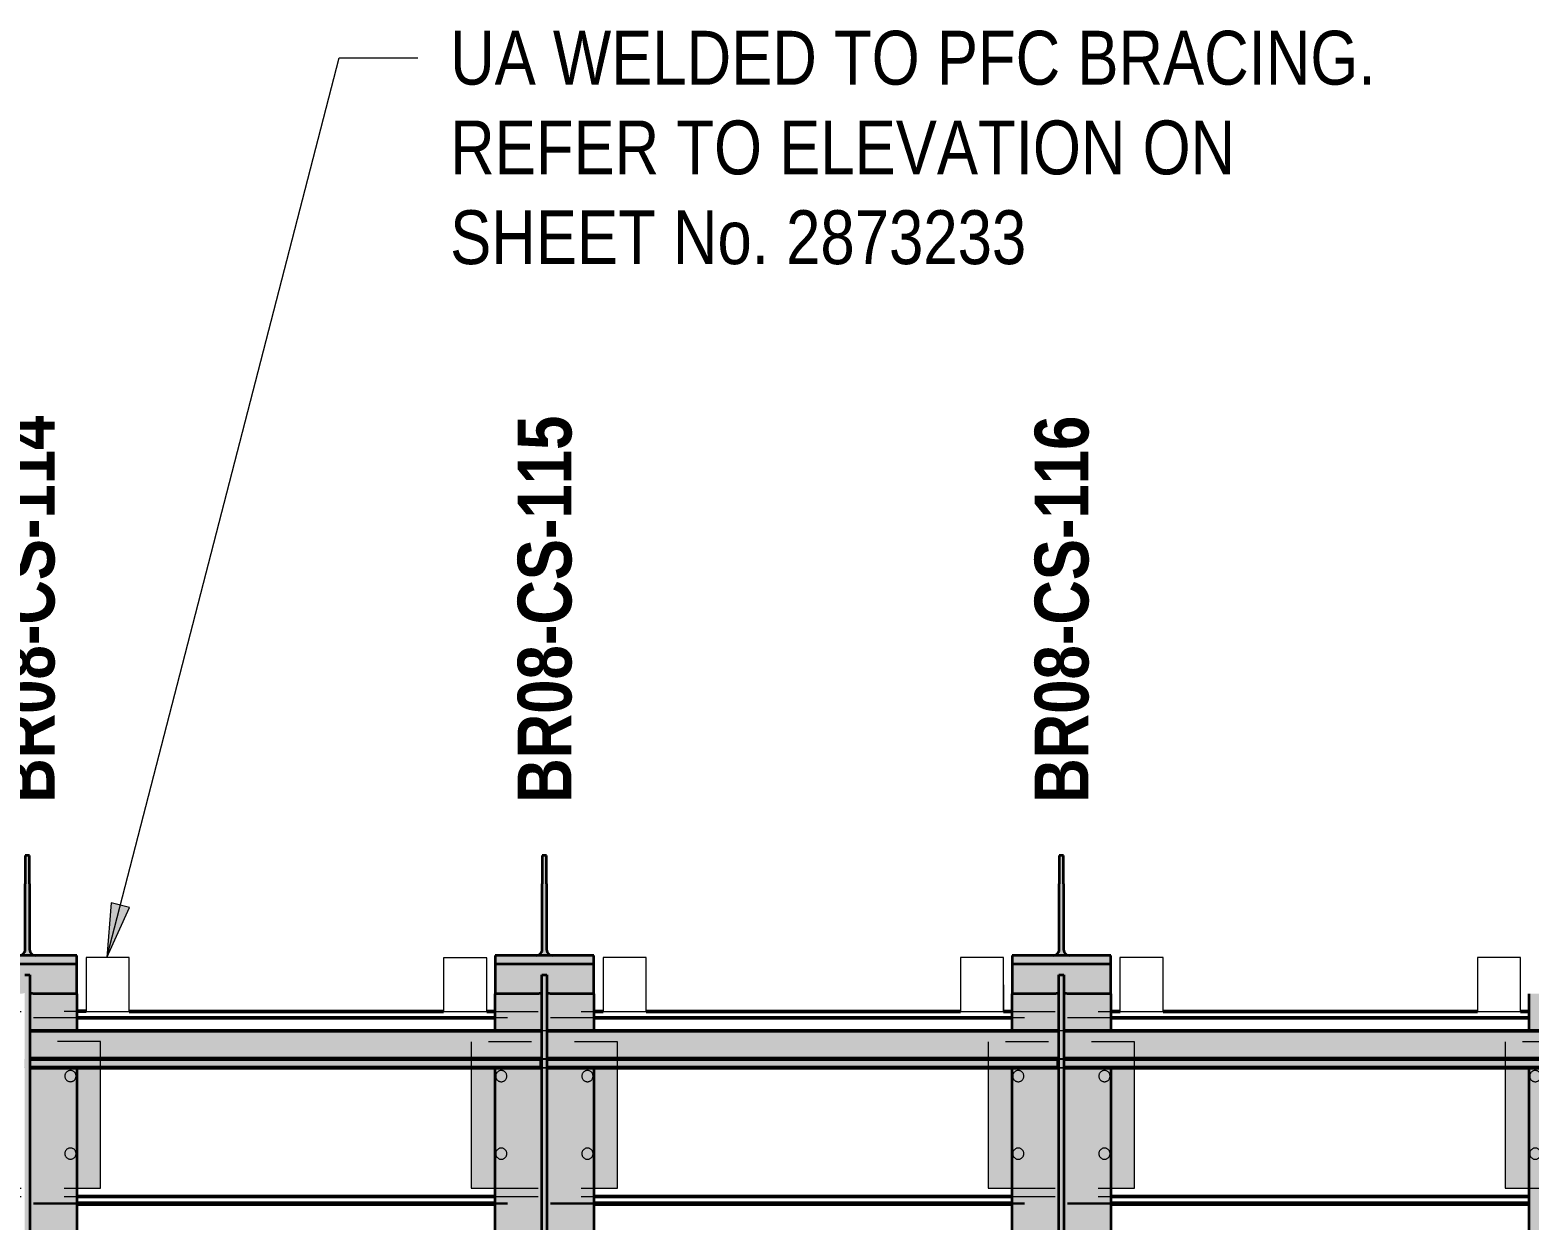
# Model space of a CAD drawing. Header units: metres. Extents: x -348 to -312, y -1188 to 3.
# Drawn here: x -340.827 to -337.347, y -1182.7 to -1179.938 of the extents above; entities that cross this region are included whole.
import ezdxf

# ---------------------------------------------------------------- set-up
doc = ezdxf.new("R2010")
doc.units = ezdxf.units.M
doc.linetypes.add('JacobsDash', pattern=[0.0045, 0.003, -0.0015])
for name, color, linetype, lineweight in [('A-DETL', 7, 'Continuous', 13), ('A-GENM', 7, 'Continuous', 35), ('A-GENM-IDEN', 7, 'Continuous', 18), ('A-WALL', 7, 'Continuous', 50), ('A-WALL-HDLN', 7, 'JacobsDash', 18), ('G-ANNO-TEXT', 7, 'Continuous', 9), ('S-BEAM', 7, 'Continuous', 50), ('S-BEAM-HDLN', 7, 'JacobsDash', 18), ('S-FSTN', 7, 'Continuous', 18)]:
    doc.layers.add(name, color=color, linetype=linetype, lineweight=lineweight)
doc.styles.add('Arial Narrow', font='ARIALN.TTF', dxfattribs={"height": 0.125})
doc.styles.add('Arial Narrow_B', font='ARIALNB.TTF', dxfattribs={"height": 0.125})

# ---------------------------------------------------------------- blocks, each defined once
blk = doc.blocks.new('BR08_GEN_POST_0 - 610UB_BASE-V4-DRG-2873232 - SOUTHERN CANOPY - PLAN')
at = {"layer": 'A-GENM', "true_color": 0xc0c0c0}
for points in [[(0.005, 0.7066), (0.005, 0.7721), (-0.005, 0.7721), (-0.005, 0.7066)], [(0.019, 0.5402), (0.0159, 0.5406), (0.0129, 0.5416), (0.0103, 0.5432), (0.0073, 0.5464), (0.0064, 0.5478), (0.0054, 0.5506), (0.005, 0.5536), (0.005, 0.7066), (-0.005, 0.7066), (-0.0054, 0.5506), (-0.0073, 0.5464), (-0.0081, 0.5453), (-0.0103, 0.5432), (-0.0129, 0.5416), (-0.0159, 0.5406), (-0.019, 0.5402)], [(0.1145, 0.5209), (0.1145, 0.5402), (-0.1145, 0.5402), (-0.1145, 0.5209), (0.0209, 0.5209)]]:
    blk.add_hatch(color=9, dxfattribs=at).paths.add_polyline_path(points)
h = blk.add_hatch(color=9, dxfattribs=at)
h.paths.add_polyline_path([(0.006, 0.5209), (-0.1145, 0.5209), (-0.1145, 0.4511), (-0.0113, 0.4516), (-0.0064, 0.453), (-0.006, 0.4535), (-0.006, 0.4953), (0.006, 0.4953)])
h.paths.add_polyline_path([(0.1145, 0.4511), (0.1145, 0.5209), (0.006, 0.5209), (0.0064, 0.453), (0.0091, 0.452), (0.0169, 0.4511), (0.0209, 0.4511)])
at = {"layer": 'A-GENM'}
for p, q in [((0.005, 0.7724), (-0.005, 0.7724)), ((-0.005, 0.7724), (-0.005, 0.7066)), ((0.005, 0.7066), (0.005, 0.7724)), ((-0.005, 0.5536), (-0.005, 0.7066)), ((0.005, 0.7066), (0.005, 0.5536)), ((-0.019, 0.5402), (-0.1145, 0.5402)), ((-0.1145, 0.5402), (-0.1145, 0.5209)), ((0.019, 0.5402), (-0.019, 0.5402)), ((0.1145, 0.5402), (0.019, 0.5402)), ((0.1145, 0.5209), (0.1145, 0.5402)), ((-0.1145, 0.5209), (0.1145, 0.5209)), ((-0.1145, 0.5209), (-0.1145, 0.4511)), ((0.1145, 0.4511), (0.1145, 0.5209))]:
    blk.add_line(p, q, dxfattribs=at)
at = {"layer": 'A-GENM', "flags": 128}
for points in [[(-0.019, 0.5402), (-0.0159, 0.5406), (-0.0129, 0.5416), (-0.0103, 0.5432), (-0.0081, 0.5453), (-0.0064, 0.5478), (-0.0054, 0.5506), (-0.005, 0.5536)], [(0.005, 0.5536), (0.0054, 0.5506), (0.0064, 0.5478), (0.0081, 0.5453), (0.0103, 0.5432), (0.0129, 0.5416), (0.0159, 0.5406), (0.019, 0.5402)]]:
    blk.add_lwpolyline(points, dxfattribs=at)
blk = doc.blocks.new('BR08_GEN_POST_0 - 610UB_BASE-V5-DRG-2873232 - SOUTHERN CANOPY - PLAN')
at = {"layer": 'A-GENM', "true_color": 0xc0c0c0}
for points in [[(0.005, 0.7066), (0.005, 0.7721), (-0.005, 0.7721), (-0.005, 0.7066)], [(0.019, 0.5402), (0.0159, 0.5406), (0.0129, 0.5416), (0.0103, 0.5432), (0.0073, 0.5464), (0.0064, 0.5478), (0.0054, 0.5506), (0.005, 0.5536), (0.005, 0.7066), (-0.005, 0.7066), (-0.0054, 0.5506), (-0.0073, 0.5464), (-0.0081, 0.5453), (-0.0103, 0.5432), (-0.0129, 0.5416), (-0.0159, 0.5406), (-0.019, 0.5402), (0.013, 0.5402)], [(0.1145, 0.5209), (0.1145, 0.5402), (-0.1145, 0.5402), (-0.1145, 0.5209), (0.013, 0.5209)]]:
    blk.add_hatch(color=9, dxfattribs=at).paths.add_polyline_path(points)
h = blk.add_hatch(color=9, dxfattribs=at)
h.paths.add_polyline_path([(0.006, 0.5209), (-0.1145, 0.5209), (-0.1145, 0.4511), (-0.0113, 0.4516), (-0.0064, 0.453), (-0.006, 0.4535), (-0.0059, 0.4953), (0.006, 0.4953)])
h.paths.add_polyline_path([(0.1145, 0.4511), (0.1145, 0.5209), (0.006, 0.5209), (0.0064, 0.453), (0.0091, 0.452), (0.0169, 0.4511), (0.02, 0.4511)])
at = {"layer": 'A-GENM'}
for p, q in [((0.005, 0.7724), (-0.005, 0.7724)), ((-0.005, 0.7724), (-0.005, 0.7066)), ((0.005, 0.7066), (0.005, 0.7724)), ((-0.005, 0.5536), (-0.005, 0.7066)), ((0.005, 0.7066), (0.005, 0.5536)), ((-0.019, 0.5402), (-0.1145, 0.5402)), ((-0.1145, 0.5402), (-0.1145, 0.5209)), ((0.019, 0.5402), (-0.019, 0.5402)), ((0.1145, 0.5402), (0.019, 0.5402)), ((0.1145, 0.5209), (0.1145, 0.5402)), ((-0.1145, 0.5209), (0.1145, 0.5209)), ((-0.1145, 0.5209), (-0.1145, 0.4511)), ((0.1145, 0.4511), (0.1145, 0.5209))]:
    blk.add_line(p, q, dxfattribs=at)
at = {"layer": 'A-GENM', "flags": 128}
for points in [[(-0.019, 0.5402), (-0.0159, 0.5406), (-0.0129, 0.5416), (-0.0103, 0.5432), (-0.0081, 0.5453), (-0.0064, 0.5478), (-0.0054, 0.5506), (-0.005, 0.5536)], [(0.005, 0.5536), (0.0054, 0.5506), (0.0064, 0.5478), (0.0081, 0.5453), (0.0103, 0.5432), (0.0129, 0.5416), (0.0159, 0.5406), (0.019, 0.5402)]]:
    blk.add_lwpolyline(points, dxfattribs=at)
blk = doc.blocks.new('BR08_GEN_POST_0 - 610UB_BASE-V6-DRG-2873232 - SOUTHERN CANOPY - PLAN')
at = {"layer": 'A-GENM', "true_color": 0xc0c0c0}
for points in [[(0.005, 0.7066), (0.005, 0.7721), (-0.005, 0.7721), (-0.005, 0.7066)], [(0.019, 0.5402), (0.0159, 0.5406), (0.0129, 0.5416), (0.0103, 0.5432), (0.0081, 0.5453), (0.0064, 0.5478), (0.0051, 0.5525), (0.005, 0.5536), (0.005, 0.7066), (-0.005, 0.7066), (-0.0054, 0.5506), (-0.0064, 0.5478), (-0.0081, 0.5453), (-0.0103, 0.5432), (-0.0129, 0.5416), (-0.0159, 0.5406), (-0.019, 0.5402), (0.0051, 0.5402)], [(0.1145, 0.5209), (0.1145, 0.5402), (-0.1145, 0.5402), (-0.1145, 0.5209), (0.0051, 0.5209)]]:
    blk.add_hatch(color=9, dxfattribs=at).paths.add_polyline_path(points)
h = blk.add_hatch(color=9, dxfattribs=at)
h.paths.add_polyline_path([(0.006, 0.5209), (-0.1145, 0.5209), (-0.1145, 0.4511), (-0.0113, 0.4516), (-0.0064, 0.453), (-0.006, 0.4535), (-0.0059, 0.4954), (0.006, 0.4954)])
h.paths.add_polyline_path([(0.1145, 0.4511), (0.1145, 0.5209), (0.006, 0.5209), (0.0064, 0.453), (0.0091, 0.452), (0.0169, 0.4512), (0.02, 0.4511)])
at = {"layer": 'A-GENM'}
for p, q in [((0.005, 0.7724), (-0.005, 0.7724)), ((-0.005, 0.7724), (-0.005, 0.7066)), ((0.005, 0.7066), (0.005, 0.7724)), ((-0.005, 0.5536), (-0.005, 0.7066)), ((0.005, 0.7066), (0.005, 0.5536)), ((-0.019, 0.5402), (-0.1145, 0.5402)), ((-0.1145, 0.5402), (-0.1145, 0.5209)), ((0.019, 0.5402), (-0.019, 0.5402)), ((0.1145, 0.5402), (0.019, 0.5402)), ((0.1145, 0.5209), (0.1145, 0.5402)), ((-0.1145, 0.5209), (0.1145, 0.5209)), ((-0.1145, 0.5209), (-0.1145, 0.4511)), ((0.1145, 0.4511), (0.1145, 0.5209))]:
    blk.add_line(p, q, dxfattribs=at)
at = {"layer": 'A-GENM', "flags": 128}
for points in [[(-0.019, 0.5402), (-0.0159, 0.5406), (-0.0129, 0.5416), (-0.0103, 0.5432), (-0.0081, 0.5453), (-0.0064, 0.5478), (-0.0054, 0.5506), (-0.005, 0.5536)], [(0.005, 0.5536), (0.0054, 0.5506), (0.0064, 0.5478), (0.0081, 0.5453), (0.0103, 0.5432), (0.0129, 0.5416), (0.0159, 0.5406), (0.019, 0.5402)]]:
    blk.add_lwpolyline(points, dxfattribs=at)
blk = doc.blocks.new('BR08_CANOPY_BEAM - TYPE 3-8745658-DRG-2873232 - SOUTHERN CANOPY - PLAN')
at = {"layer": 'A-GENM', "true_color": 0xc0c0c0}
h = blk.add_hatch(color=9, dxfattribs=at)
h.paths.add_polyline_path([(-337.2529, -1186.0741), (-337.2529, -1183.8613), (-337.3474, -1183.8613), (-337.3474, -1186.0633), (-337.3439, -1186.0637)])
h.paths.add_polyline_path([(-337.2529, -1183.7919), (-337.2529, -1182.3473), (-337.3473, -1182.3473), (-337.3474, -1183.7919), (-337.2529, -1183.7919)])
h.paths.add_polyline_path([(-337.2528, -1182.2615), (-337.2529, -1182.1752), (-337.3473, -1182.1752), (-337.3473, -1182.2615), (-337.2529, -1182.2615)])
at = {"layer": 'A-GENM'}
for p, q in [((-337.3473, -1182.2615), (-337.3473, -1182.1752)), ((-337.3474, -1183.7919), (-337.3473, -1182.3473))]:
    blk.add_line(p, q, dxfattribs=at)
blk = doc.blocks.new('BR08_CANOPY_BEAM - TYPE 3-8745659-DRG-2873232 - SOUTHERN CANOPY - PLAN')
at = {"layer": 'A-GENM', "true_color": 0xc0c0c0}
blk.add_hatch(color=9, dxfattribs=at).paths.add_polyline_path([(-338.4267, -1184.8773), (-338.4267, -1182.1309), (-338.4387, -1182.1309), (-338.4387, -1184.8773), (-338.4276, -1184.8773)])
h = blk.add_hatch(color=9, dxfattribs=at)
h.paths.add_polyline_path([(-338.4528, -1185.8781), (-338.4528, -1184.3609), (-338.5472, -1184.3609), (-338.5473, -1185.8583)])
h.paths.add_polyline_path([(-338.4527, -1184.2915), (-338.4528, -1182.3473), (-338.5472, -1182.3473), (-338.5472, -1184.2915), (-338.4528, -1184.2915)])
h.paths.add_polyline_path([(-338.4527, -1182.2615), (-338.4528, -1182.1752), (-338.5472, -1182.1752), (-338.5472, -1182.2615), (-338.4528, -1182.2615)])
h = blk.add_hatch(color=9, dxfattribs=at)
h.paths.add_polyline_path([(-338.4391, -1185.8806), (-338.4388, -1185.8806), (-338.4391, -1184.3568), (-338.4402, -1184.3568), (-338.4403, -1184.3609), (-338.4527, -1184.3609), (-338.4527, -1185.8781), (-338.4394, -1185.8806)])
h.paths.add_polyline_path([(-338.4387, -1184.2915), (-338.4391, -1182.3473), (-338.4527, -1182.3473), (-338.4527, -1184.2915), (-338.4387, -1184.2915)])
h.paths.add_polyline_path([(-338.4387, -1182.2615), (-338.4391, -1182.1733), (-338.4418, -1182.1743), (-338.4496, -1182.1751), (-338.4527, -1182.1753), (-338.4527, -1182.2615), (-338.4387, -1182.2615)])
h = blk.add_hatch(color=9, dxfattribs=at)
h.paths.add_polyline_path([(-338.4128, -1185.8823), (-338.4128, -1183.8612), (-338.4267, -1183.8613), (-338.4267, -1185.8819), (-338.4152, -1185.8823)])
h.paths.add_polyline_path([(-338.4128, -1183.7919), (-338.4127, -1183.7919), (-338.4128, -1182.3473), (-338.4267, -1182.3473), (-338.4263, -1183.7919), (-338.4138, -1183.7919)])
h.paths.add_polyline_path([(-338.4128, -1182.2615), (-338.4127, -1182.2615), (-338.4127, -1182.1752), (-338.4227, -1182.1744), (-338.4264, -1182.1733), (-338.4267, -1182.1727), (-338.4263, -1182.2615), (-338.4128, -1182.2615)])
h = blk.add_hatch(color=9, dxfattribs=at)
h.paths.add_polyline_path([(-338.3183, -1185.9064), (-338.3182, -1183.8612), (-338.4127, -1183.8613), (-338.4127, -1185.8865), (-338.3192, -1185.9062)])
h.paths.add_polyline_path([(-338.3192, -1183.7919), (-338.3182, -1183.7919), (-338.3182, -1182.3473), (-338.4127, -1182.3473), (-338.4127, -1183.7919), (-338.3594, -1183.7919)])
h.paths.add_polyline_path([(-338.3182, -1182.2615), (-338.3182, -1182.1752), (-338.4127, -1182.1752), (-338.4127, -1182.2615), (-338.3204, -1182.2615)])
at = {"layer": 'A-GENM'}
for p, q in [((-338.4387, -1182.1309), (-338.4267, -1182.1309)), ((-338.4387, -1184.8773), (-338.4387, -1182.1309)), ((-338.4267, -1182.1309), (-338.4267, -1184.8773)), ((-338.4527, -1182.1752), (-338.5472, -1182.1752)), ((-338.5472, -1182.2615), (-338.5472, -1182.1752)), ((-338.3182, -1182.1752), (-338.4127, -1182.1752)), ((-338.3182, -1182.1752), (-338.3182, -1182.2615)), ((-338.5472, -1184.2915), (-338.5472, -1182.3473)), ((-338.3182, -1182.3473), (-338.3182, -1183.7919))]:
    blk.add_line(p, q, dxfattribs=at)
at = {"layer": 'A-GENM', "flags": 128}
for points in [[(-338.4387, -1182.1728), (-338.4391, -1182.1733), (-338.4401, -1182.1738), (-338.4418, -1182.1743), (-338.444, -1182.1747), (-338.4466, -1182.1749), (-338.4496, -1182.1751), (-338.4527, -1182.1752)], [(-338.4127, -1182.1752), (-338.4158, -1182.1751), (-338.4188, -1182.1749), (-338.4215, -1182.1747), (-338.4237, -1182.1743), (-338.4253, -1182.1738), (-338.4264, -1182.1733), (-338.4267, -1182.1728)]]:
    blk.add_lwpolyline(points, dxfattribs=at)
blk = doc.blocks.new('BR08_CANOPY_BEAM - TYPE 3-8745660-DRG-2873232 - SOUTHERN CANOPY - PLAN')
at = {"layer": 'A-GENM', "true_color": 0xc0c0c0}
blk.add_hatch(color=9, dxfattribs=at).paths.add_polyline_path([(-339.6266, -1184.5658), (-339.6266, -1182.1309), (-339.6386, -1182.1309), (-339.6386, -1184.5658)])
h = blk.add_hatch(color=9, dxfattribs=at)
h.paths.add_polyline_path([(-339.6526, -1185.5647), (-339.6526, -1183.8612), (-339.7471, -1183.8612), (-339.7471, -1185.5352), (-339.6738, -1185.5581)])
h.paths.add_polyline_path([(-339.6526, -1183.7919), (-339.6526, -1182.3473), (-339.7471, -1182.3473), (-339.7471, -1183.7919), (-339.6526, -1183.7919)])
h.paths.add_polyline_path([(-339.6526, -1182.2615), (-339.6526, -1182.1752), (-339.7471, -1182.1752), (-339.7471, -1182.2615), (-339.6526, -1182.2615)])
h = blk.add_hatch(color=9, dxfattribs=at)
h.paths.add_polyline_path([(-339.6386, -1185.5686), (-339.639, -1183.8571), (-339.6403, -1183.8571), (-339.6408, -1183.8612), (-339.6526, -1183.8612), (-339.6526, -1185.5647), (-339.6386, -1185.5686)])
h.paths.add_polyline_path([(-339.6386, -1183.8568), (-339.639, -1182.3473), (-339.6526, -1182.3473), (-339.6526, -1183.7919), (-339.6386, -1183.7919), (-339.6386, -1183.8455)])
h.paths.add_polyline_path([(-339.6386, -1182.2615), (-339.6386, -1182.2611), (-339.639, -1182.1733), (-339.6417, -1182.1743), (-339.6495, -1182.1751), (-339.6526, -1182.1753), (-339.6526, -1182.2615), (-339.6387, -1182.2615)])
h = blk.add_hatch(color=9, dxfattribs=at)
h.paths.add_polyline_path([(-339.6126, -1185.571), (-339.6126, -1184.3609), (-339.6266, -1184.3609), (-339.6266, -1185.5705), (-339.6151, -1185.5709)])
h.paths.add_polyline_path([(-339.6266, -1184.2921), (-339.6258, -1184.2915), (-339.6126, -1184.2915), (-339.6127, -1182.3473), (-339.6266, -1182.3473), (-339.6266, -1184.2915)])
h.paths.add_polyline_path([(-339.6126, -1182.2615), (-339.6126, -1182.2615), (-339.6126, -1182.1752), (-339.6225, -1182.1744), (-339.6262, -1182.1733), (-339.6266, -1182.1727), (-339.6262, -1182.2615), (-339.6127, -1182.2615)])
h = blk.add_hatch(color=9, dxfattribs=at)
h.paths.add_polyline_path([(-339.5181, -1185.6068), (-339.5181, -1184.3609), (-339.6126, -1184.3609), (-339.6126, -1185.5772)])
h.paths.add_polyline_path([(-339.577, -1184.2915), (-339.5181, -1184.2915), (-339.5181, -1182.3473), (-339.6126, -1182.3473), (-339.6126, -1184.2915)])
h.paths.add_polyline_path([(-339.5205, -1182.2615), (-339.5181, -1182.2615), (-339.5181, -1182.1752), (-339.6126, -1182.1752), (-339.6126, -1182.2615)])
at = {"layer": 'A-GENM'}
for p, q in [((-339.6386, -1182.1309), (-339.6266, -1182.1309)), ((-339.6386, -1184.5658), (-339.6386, -1182.1309)), ((-339.6266, -1182.1309), (-339.6266, -1184.5658)), ((-339.6526, -1182.1752), (-339.7471, -1182.1752)), ((-339.7471, -1182.2615), (-339.7471, -1182.1752)), ((-339.5181, -1182.1752), (-339.6126, -1182.1752)), ((-339.5181, -1182.1752), (-339.5181, -1182.2615)), ((-339.7471, -1183.7919), (-339.7471, -1182.3473)), ((-339.5181, -1182.3473), (-339.5181, -1184.2915))]:
    blk.add_line(p, q, dxfattribs=at)
at = {"layer": 'A-GENM', "flags": 128}
for points in [[(-339.6386, -1182.1728), (-339.639, -1182.1733), (-339.64, -1182.1738), (-339.6417, -1182.1743), (-339.6439, -1182.1746), (-339.6465, -1182.1749), (-339.6495, -1182.1751), (-339.6526, -1182.1752)], [(-339.6126, -1182.1752), (-339.6157, -1182.1751), (-339.6187, -1182.1749), (-339.6213, -1182.1746), (-339.6235, -1182.1743), (-339.6252, -1182.1738), (-339.6262, -1182.1733), (-339.6266, -1182.1728)]]:
    blk.add_lwpolyline(points, dxfattribs=at)
blk = doc.blocks.new('BR08_CANOPY_BEAM - TYPE 3-8745661-DRG-2873232 - SOUTHERN CANOPY - PLAN')
at = {"layer": 'A-GENM', "true_color": 0xc0c0c0}
blk.add_hatch(color=9, dxfattribs=at).paths.add_polyline_path([(-340.8265, -1184.1245), (-340.8265, -1182.1309), (-340.8385, -1182.1309), (-340.8385, -1184.1245)])
h = blk.add_hatch(color=9, dxfattribs=at)
h.paths.add_polyline_path([(-340.8125, -1185.1298), (-340.8125, -1183.8612), (-340.8265, -1183.8612), (-340.8265, -1185.1294), (-340.815, -1185.1298)])
h.paths.add_polyline_path([(-340.8125, -1183.7918), (-340.8125, -1183.7918), (-340.8126, -1182.3473), (-340.8265, -1182.3473), (-340.8259, -1183.7918), (-340.8138, -1183.7918)])
h.paths.add_polyline_path([(-340.8125, -1182.2615), (-340.8125, -1182.2615), (-340.8125, -1182.1752), (-340.8224, -1182.1744), (-340.8261, -1182.1733), (-340.8265, -1182.1738), (-340.8261, -1182.2615), (-340.8125, -1182.2615)])
h = blk.add_hatch(color=9, dxfattribs=at)
h.paths.add_polyline_path([(-340.718, -1185.1785), (-340.718, -1183.8612), (-340.8125, -1183.8612), (-340.8125, -1185.1383), (-340.8116, -1185.1387)])
h.paths.add_polyline_path([(-340.8116, -1183.7918), (-340.718, -1183.7918), (-340.718, -1182.3473), (-340.8125, -1182.3473), (-340.8125, -1183.7918)])
h.paths.add_polyline_path([(-340.8116, -1182.2615), (-340.718, -1182.2615), (-340.718, -1182.1752), (-340.8125, -1182.1752), (-340.8125, -1182.2615)])
at = {"layer": 'A-GENM'}
for p, q in [((-340.8385, -1182.1309), (-340.8265, -1182.1309)), ((-340.8265, -1182.1309), (-340.8265, -1184.1245)), ((-340.718, -1182.1752), (-340.8125, -1182.1752)), ((-340.718, -1182.1752), (-340.718, -1182.2615)), ((-340.718, -1182.3473), (-340.718, -1183.7918))]:
    blk.add_line(p, q, dxfattribs=at)
at = {"layer": 'A-GENM', "flags": 128}
blk.add_lwpolyline([(-340.8125, -1182.1752), (-340.8156, -1182.1751), (-340.8186, -1182.1749), (-340.8212, -1182.1746), (-340.8234, -1182.1742), (-340.8251, -1182.1738), (-340.8261, -1182.1733), (-340.8265, -1182.1728)], dxfattribs=at)
blk = doc.blocks.new('Walls 2 - Walls 2-6845191-DRG-2873232 - SOUTHERN CANOPY - PLAN')
at = {"layer": 'A-WALL'}
for p, q in [((235.3783, 1207.7743), (236.3455, 1207.8589)), ((235.3786, 1207.7714), (236.3458, 1207.856)), ((236.3471, 1207.8411), (235.3799, 1207.7565)), ((234.183, 1207.6698), (235.1502, 1207.7544)), ((234.1833, 1207.6669), (235.1504, 1207.7515)), ((235.1518, 1207.7365), (234.1846, 1207.6519)), ((232.9877, 1207.5652), (233.9549, 1207.6498)), ((232.9879, 1207.5623), (233.9551, 1207.6469)), ((233.9564, 1207.6319), (232.9893, 1207.5473)), ((235.416, 1207.3431), (236.3832, 1207.4277)), ((236.3845, 1207.4127), (236.3628, 1207.4108)), ((236.2632, 1207.4021), (235.5362, 1207.3385)), ((234.2207, 1207.2385), (235.1879, 1207.3231)), ((235.1892, 1207.3082), (235.1676, 1207.3063)), ((235.4366, 1207.3298), (235.4174, 1207.3281)), ((235.068, 1207.2976), (234.341, 1207.234)), ((233.0254, 1207.1339), (233.9926, 1207.2185)), ((233.9939, 1207.2036), (233.9724, 1207.2017)), ((234.2414, 1207.2253), (234.222, 1207.2236)), ((233.8728, 1207.193), (233.1459, 1207.1294)), ((233.0462, 1207.1207), (233.0267, 1207.119))]:
    blk.add_line(p, q, dxfattribs=at)
at = {"layer": 'A-WALL-HDLN'}
for p, q in [((236.3456, 1207.859), (236.5736, 1207.8789)), ((236.3458, 1207.8561), (236.5738, 1207.876)), ((236.5751, 1207.861), (236.3471, 1207.8411)), ((235.1502, 1207.7544), (235.3783, 1207.7743)), ((235.1505, 1207.7515), (235.3785, 1207.7714)), ((235.3798, 1207.7565), (235.1518, 1207.7365)), ((233.9549, 1207.6498), (234.183, 1207.6697)), ((233.9552, 1207.6469), (234.1832, 1207.6669)), ((234.1845, 1207.6519), (233.9565, 1207.632)), ((236.3833, 1207.4277), (236.6113, 1207.4476)), ((236.6126, 1207.4327), (236.3846, 1207.4127)), ((235.188, 1207.3231), (235.416, 1207.343)), ((235.4173, 1207.3281), (235.1893, 1207.3082)), ((233.9927, 1207.2185), (234.2207, 1207.2385)), ((234.222, 1207.2236), (233.994, 1207.2036))]:
    blk.add_line(p, q, dxfattribs=at)
blk = doc.blocks.new('Canopy Post Column Base Plate-4 Hole - 25mm-V29-DRG-2873232 - SOUTHERN CANOPY - PLAN')
at = {"layer": 'S-FSTN', "linetype": 'JacobsDash', "lineweight": 9, "true_color": 0xc0c0c0}
h = blk.add_hatch(color=9, dxfattribs=at)
h.paths.add_polyline_path([(-0.17, -0.17), (0.109, -0.17), (0.109, -0.1145), (-0.17, -0.1145)])
h.paths.add_polyline_path([(-0.17, 0.1145), (0.109, 0.1145), (0.109, 0.17), (-0.17, 0.17), (-0.17, 0.1145)])
at = {"layer": 'S-FSTN'}
for p, q in [((0.109, 0.17), (-0.17, 0.17)), ((-0.17, 0.17), (-0.17, 0.1145)), ((-0.17, -0.1145), (-0.17, -0.17)), ((-0.17, -0.17), (0.109, -0.17))]:
    blk.add_line(p, q, dxfattribs=at)
at = {"layer": 'S-FSTN', "linetype": 'JacobsDash', "lineweight": 9}
for p, q in [((0.17, 0.17), (0.109, 0.17)), ((0.17, -0.17), (0.17, 0.17)), ((-0.17, 0.1145), (-0.17, -0.1145)), ((0.109, -0.17), (0.17, -0.17))]:
    blk.add_line(p, q, dxfattribs=at)
for centre, start, end in [((-0.09, 0.1), 0, 180), ((0.09, 0.1), 0, 180), ((-0.09, 0.1), 180, 360), ((0.09, 0.1), 180, 360), ((-0.09, -0.1), 0, 180), ((-0.09, -0.1), 180, 360), ((0.09, -0.1), 0, 180), ((0.09, -0.1), 180, 360)]:
    blk.add_arc(centre, 0.013, start, end, dxfattribs=at)
blk = doc.blocks.new('Canopy Post Column Base Plate-4 Hole - 25mm-V31-DRG-2873232 - SOUTHERN CANOPY - PLAN')
at = {"layer": 'S-FSTN', "linetype": 'JacobsDash', "lineweight": 9, "true_color": 0xc0c0c0}
h = blk.add_hatch(color=9, dxfattribs=at)
h.paths.add_polyline_path([(-0.17, -0.17), (0.109, -0.17), (0.109, -0.1145), (-0.17, -0.1145)])
h.paths.add_polyline_path([(-0.17, 0.1145), (0.109, 0.1145), (0.109, 0.17), (-0.17, 0.17), (-0.17, 0.1145)])
at = {"layer": 'S-FSTN'}
for p, q in [((0.109, 0.17), (-0.17, 0.17)), ((-0.17, 0.17), (-0.17, 0.1145)), ((-0.17, -0.1145), (-0.17, -0.17)), ((-0.17, -0.17), (0.109, -0.17))]:
    blk.add_line(p, q, dxfattribs=at)
at = {"layer": 'S-FSTN', "linetype": 'JacobsDash', "lineweight": 9}
for p, q in [((0.17, 0.17), (0.109, 0.17)), ((0.17, -0.17), (0.17, 0.17)), ((-0.17, 0.1145), (-0.17, -0.1145)), ((0.109, -0.17), (0.17, -0.17))]:
    blk.add_line(p, q, dxfattribs=at)
for centre, start, end in [((-0.09, 0.1), 0, 180), ((0.09, 0.1), 0, 180), ((-0.09, 0.1), 180, 360), ((0.09, 0.1), 180, 360), ((-0.09, -0.1), 0, 180), ((-0.09, -0.1), 180, 360), ((0.09, -0.1), 0, 180), ((0.09, -0.1), 180, 360)]:
    blk.add_arc(centre, 0.013, start, end, dxfattribs=at)
blk = doc.blocks.new('Canopy Post Column Base Plate-4 Hole - 25mm-V32-DRG-2873232 - SOUTHERN CANOPY - PLAN')
at = {"layer": 'S-FSTN', "linetype": 'JacobsDash', "lineweight": 9, "true_color": 0xc0c0c0}
h = blk.add_hatch(color=9, dxfattribs=at)
h.paths.add_polyline_path([(-0.17, -0.17), (0.109, -0.17), (0.109, -0.1145), (-0.17, -0.1145), (-0.17, -0.1292)])
h.paths.add_polyline_path([(-0.17, 0.1145), (0.109, 0.1145), (0.109, 0.17), (-0.17, 0.17), (-0.17, 0.1145)])
at = {"layer": 'S-FSTN'}
for p, q in [((0.109, 0.17), (-0.17, 0.17)), ((-0.17, 0.17), (-0.17, 0.1145)), ((-0.17, -0.1145), (-0.17, -0.17)), ((-0.17, -0.17), (0.109, -0.17))]:
    blk.add_line(p, q, dxfattribs=at)
at = {"layer": 'S-FSTN', "linetype": 'JacobsDash', "lineweight": 9}
for p, q in [((0.17, 0.17), (0.109, 0.17)), ((0.17, -0.17), (0.17, 0.17)), ((-0.17, 0.1145), (-0.17, -0.1145)), ((0.109, -0.17), (0.17, -0.17))]:
    blk.add_line(p, q, dxfattribs=at)
for centre, start, end in [((-0.09, 0.1), 0, 180), ((0.09, 0.1), 0, 180), ((-0.09, 0.1), 180, 360), ((0.09, 0.1), 180, 360), ((-0.09, -0.1), 0, 180), ((-0.09, -0.1), 180, 360), ((0.09, -0.1), 0, 180), ((0.09, -0.1), 180, 360)]:
    blk.add_arc(centre, 0.013, start, end, dxfattribs=at)
blk = doc.blocks.new('Canopy Post Column Base Plate-4 Hole - 25mm-V33-DRG-2873232 - SOUTHERN CANOPY - PLAN')
at = {"layer": 'S-FSTN', "linetype": 'JacobsDash', "lineweight": 9, "true_color": 0xc0c0c0}
h = blk.add_hatch(color=9, dxfattribs=at)
h.paths.add_polyline_path([(-0.17, -0.17), (0.109, -0.17), (0.109, -0.1145), (-0.17, -0.1145), (-0.17, -0.1214)])
h.paths.add_polyline_path([(-0.17, 0.1145), (0.109, 0.1145), (0.109, 0.17), (-0.17, 0.17), (-0.17, 0.1145)])
at = {"layer": 'S-FSTN'}
for p, q in [((0.109, 0.17), (-0.17, 0.17)), ((-0.17, 0.17), (-0.17, 0.1145)), ((-0.17, -0.1145), (-0.17, -0.17)), ((-0.17, -0.17), (0.109, -0.17))]:
    blk.add_line(p, q, dxfattribs=at)
at = {"layer": 'S-FSTN', "linetype": 'JacobsDash', "lineweight": 9}
for p, q in [((0.17, 0.17), (0.109, 0.17)), ((0.17, -0.17), (0.17, 0.17)), ((-0.17, 0.1145), (-0.17, -0.1145)), ((0.109, -0.17), (0.17, -0.17))]:
    blk.add_line(p, q, dxfattribs=at)
for centre, start, end in [((-0.09, 0.1), 0, 180), ((0.09, 0.1), 0, 180), ((-0.09, 0.1), 180, 360), ((0.09, 0.1), 180, 360), ((-0.09, -0.1), 0, 180), ((-0.09, -0.1), 180, 360), ((0.09, -0.1), 0, 180), ((0.09, -0.1), 180, 360)]:
    blk.add_arc(centre, 0.013, start, end, dxfattribs=at)

msp = doc.modelspace()

# ---------------------------------------------------------------- hatches: boundary and pattern name
at = {"layer": 'G-ANNO-TEXT'}
msp.add_hatch(color=256, dxfattribs=at).paths.add_polyline_path([(-340.6478, -1182.0907), (-340.5952, -1181.9752), (-340.6379, -1181.9642)])
at = {"layer": 'S-BEAM', "true_color": 0xc0c0c0}
for points in [[(-339.6386, -1182.3255), (-339.6386, -1182.2615), (-340.8265, -1182.2615), (-340.8265, -1182.3255), (-339.6386, -1182.3255)], [(-338.4387, -1182.3255), (-338.4387, -1182.2615), (-339.6266, -1182.2615), (-339.6266, -1182.3255), (-338.4387, -1182.3255)]]:
    msp.add_hatch(color=9, dxfattribs=at).paths.add_polyline_path(points)
h = msp.add_hatch(color=9, dxfattribs=at)
h.paths.add_polyline_path([(-337.2235, -1182.3255), (-337.2237, -1182.2615), (-337.2268, -1182.2615), (-337.2268, -1182.3255)])
h.paths.add_polyline_path([(-337.2388, -1182.3255), (-337.2389, -1182.2615), (-338.4267, -1182.2615), (-338.4267, -1182.3255), (-337.2389, -1182.3255)])
at = {"layer": 'S-BEAM', "lineweight": 5, "true_color": 0xc0c0c0}
h = msp.add_hatch(color=9, dxfattribs=at)
h.paths.add_polyline_path([(-339.6402, -1182.3473), (-339.6401, -1182.3459), (-340.8265, -1182.3459), (-340.8265, -1182.3473), (-339.6738, -1182.3473)])
h.paths.add_polyline_path([(-340.8385, -1182.3473), (-340.8385, -1182.3459), (-340.84, -1182.3459), (-340.8401, -1182.3473), (-340.8385, -1182.3473)])
h = msp.add_hatch(color=9, dxfattribs=at)
h.paths.add_polyline_path([(-339.6401, -1182.3459), (-339.6402, -1182.3269), (-340.8265, -1182.3269), (-340.8265, -1182.3459), (-339.6738, -1182.3459)])
h.paths.add_polyline_path([(-340.8385, -1182.3459), (-340.8386, -1182.3269), (-340.84, -1182.3269), (-340.84, -1182.3459), (-340.8385, -1182.3459)])
for points in [[(-339.6386, -1182.3269), (-339.6386, -1182.3255), (-340.8265, -1182.3255), (-340.8265, -1182.3269), (-339.6386, -1182.3269)], [(-338.4387, -1182.3269), (-338.4387, -1182.3255), (-339.6266, -1182.3255), (-339.6266, -1182.3269), (-338.4387, -1182.3269)]]:
    msp.add_hatch(color=9, dxfattribs=at).paths.add_polyline_path(points)
h = msp.add_hatch(color=9, dxfattribs=at)
h.paths.add_polyline_path([(-338.4402, -1182.3459), (-338.4403, -1182.3269), (-339.6266, -1182.3269), (-339.6266, -1182.3459), (-338.536, -1182.3459)])
h.paths.add_polyline_path([(-339.6386, -1182.3459), (-339.6387, -1182.3269), (-339.6402, -1182.3269), (-339.6401, -1182.3459), (-339.6386, -1182.3459)])
h = msp.add_hatch(color=9, dxfattribs=at)
h.paths.add_polyline_path([(-338.4404, -1182.3473), (-338.4402, -1182.3459), (-339.6266, -1182.3459), (-339.6266, -1182.3473), (-338.536, -1182.3473)])
h.paths.add_polyline_path([(-339.6386, -1182.3473), (-339.6386, -1182.3459), (-339.6401, -1182.3459), (-339.6402, -1182.3473), (-339.6386, -1182.3473)])
h = msp.add_hatch(color=9, dxfattribs=at)
h.paths.add_polyline_path([(-337.2253, -1182.3473), (-337.2252, -1182.3459), (-337.2268, -1182.3459), (-337.2268, -1182.3473)])
h.paths.add_polyline_path([(-337.2388, -1182.3473), (-337.2389, -1182.3459), (-338.4267, -1182.3459), (-338.4267, -1182.3473), (-337.2389, -1182.3473)])
h.paths.add_polyline_path([(-338.4387, -1182.3473), (-338.4387, -1182.3459), (-338.4402, -1182.3459), (-338.4404, -1182.3473), (-338.4387, -1182.3473)])
h = msp.add_hatch(color=9, dxfattribs=at)
h.paths.add_polyline_path([(-337.2252, -1182.3459), (-337.2252, -1182.3269), (-337.2268, -1182.3269), (-337.2268, -1182.3459)])
h.paths.add_polyline_path([(-337.2388, -1182.3459), (-337.2389, -1182.3269), (-338.4267, -1182.3269), (-338.4267, -1182.3459), (-337.2389, -1182.3459)])
h.paths.add_polyline_path([(-338.4387, -1182.3459), (-338.4388, -1182.3269), (-338.4403, -1182.3269), (-338.4402, -1182.3459), (-338.4387, -1182.3459)])
h = msp.add_hatch(color=9, dxfattribs=at)
h.paths.add_polyline_path([(-337.2236, -1182.3269), (-337.2235, -1182.3255), (-337.2268, -1182.3255), (-337.2268, -1182.3269)])
h.paths.add_polyline_path([(-337.2388, -1182.3269), (-337.2389, -1182.3255), (-338.4267, -1182.3255), (-338.4267, -1182.3269), (-337.2389, -1182.3269)])

# ---------------------------------------------------------------- linework, layer by layer
at = {"layer": 'A-DETL', "lineweight": 9}
for p, q in [((-340.5962, -1182.0909), (-340.6962, -1182.091)), ((-340.6962, -1182.091), (-340.6961, -1182.216)), ((-340.5961, -1182.2159), (-340.5962, -1182.0909)), ((-340.5961, -1182.2159), (-340.5962, -1182.0909)), ((-339.7664, -1182.0913), (-339.8664, -1182.0913)), ((-339.8664, -1182.0913), (-339.8664, -1182.2163)), ((-339.7663, -1182.2163), (-339.7664, -1182.0913)), ((-339.7664, -1182.2163), (-339.7664, -1182.0913)), ((-339.3964, -1182.0912), (-339.4964, -1182.0912)), ((-339.4964, -1182.0912), (-339.4964, -1182.2162)), ((-339.3963, -1182.2162), (-339.3964, -1182.0912)), ((-339.3964, -1182.2162), (-339.3964, -1182.0912)), ((-338.5667, -1182.0911), (-338.6667, -1182.0911)), ((-338.6667, -1182.0911), (-338.6667, -1182.2161)), ((-338.5666, -1182.2161), (-338.5667, -1182.0911)), ((-338.5667, -1182.2161), (-338.5667, -1182.0911)), ((-338.1967, -1182.091), (-338.2967, -1182.091)), ((-338.2967, -1182.091), (-338.2967, -1182.216)), ((-338.1966, -1182.216), (-338.1967, -1182.091)), ((-338.1967, -1182.216), (-338.1967, -1182.091)), ((-337.367, -1182.0911), (-337.467, -1182.0911)), ((-337.467, -1182.0911), (-337.4669, -1182.2161)), ((-337.3668, -1182.2161), (-337.367, -1182.0911)), ((-337.3669, -1182.2161), (-337.367, -1182.0911)), ((-340.6961, -1182.216), (-340.5961, -1182.2159)), ((-339.8664, -1182.2163), (-339.7664, -1182.2163)), ((-339.4964, -1182.2162), (-339.3964, -1182.2162)), ((-338.6667, -1182.2161), (-338.5667, -1182.2161)), ((-338.2967, -1182.216), (-338.1967, -1182.216)), ((-337.4669, -1182.2161), (-337.3669, -1182.2161))]:
    msp.add_line(p, q, dxfattribs=at)
at = {"layer": 'G-ANNO-TEXT'}
for p, q in [((-340.6478, -1182.0907), (-340.1089, -1180.002)), ((-340.1089, -1180.002), (-339.9263, -1180.002)), ((-340.6379, -1181.9642), (-340.6478, -1182.0907)), ((-340.6478, -1182.0907), (-340.5952, -1181.9752)), ((-340.5952, -1181.9752), (-340.6379, -1181.9642))]:
    msp.add_line(p, q, dxfattribs=at)
at = {"layer": 'S-BEAM'}
for p, q in [((-339.6386, -1182.2615), (-340.8265, -1182.2615)), ((-338.4387, -1182.2615), (-339.6266, -1182.2615)), ((-337.2388, -1182.2615), (-338.4267, -1182.2615)), ((-340.8265, -1182.3255), (-339.6386, -1182.3255)), ((-340.8265, -1182.3269), (-339.6386, -1182.3269)), ((-340.8265, -1182.3459), (-339.6401, -1182.3459)), ((-340.8265, -1182.3473), (-339.6402, -1182.3473)), ((-339.6401, -1182.3459), (-339.6402, -1182.3269)), ((-339.6402, -1182.3269), (-339.6401, -1182.3459)), ((-339.6402, -1182.3473), (-339.6401, -1182.3459)), ((-339.6401, -1182.3459), (-339.6402, -1182.3473)), ((-339.6402, -1182.3473), (-339.6386, -1182.3473)), ((-339.6401, -1182.3459), (-339.6386, -1182.3459)), ((-339.6266, -1182.3255), (-338.4387, -1182.3255)), ((-339.6266, -1182.3269), (-338.4387, -1182.3269)), ((-339.6266, -1182.3459), (-338.4402, -1182.3459)), ((-339.6266, -1182.3473), (-338.4404, -1182.3473)), ((-338.4404, -1182.3473), (-338.4402, -1182.3459)), ((-338.4402, -1182.3459), (-338.4404, -1182.3473)), ((-338.4404, -1182.3473), (-338.4387, -1182.3473)), ((-338.4402, -1182.3459), (-338.4403, -1182.3269)), ((-338.4403, -1182.3269), (-338.4402, -1182.3459)), ((-338.4402, -1182.3459), (-338.4387, -1182.3459)), ((-338.4267, -1182.3255), (-337.2388, -1182.3255)), ((-338.4267, -1182.3269), (-337.2388, -1182.3269)), ((-338.4267, -1182.3459), (-337.2388, -1182.3459)), ((-338.4267, -1182.3473), (-337.2388, -1182.3473))]:
    msp.add_line(p, q, dxfattribs=at)
at = {"layer": 'S-BEAM-HDLN'}
for p, q in [((-339.6404, -1182.2833), (-339.6387, -1182.2621)), ((-339.6402, -1182.3473), (-339.6404, -1182.2833)), ((-339.6388, -1182.2694), (-339.6403, -1182.2878)), ((-339.6403, -1182.2878), (-339.6386, -1182.2878)), ((-339.6403, -1182.2878), (-339.6402, -1182.3269)), ((-339.6387, -1182.2978), (-339.6387, -1182.2688)), ((-339.6267, -1182.2615), (-339.6386, -1182.2615)), ((-338.4405, -1182.2833), (-338.4388, -1182.2621)), ((-338.4404, -1182.3473), (-338.4405, -1182.2833)), ((-338.4389, -1182.2694), (-338.4404, -1182.2878)), ((-338.4404, -1182.2878), (-338.4387, -1182.2878)), ((-338.4404, -1182.2878), (-338.4403, -1182.3269)), ((-338.4388, -1182.2978), (-338.4388, -1182.2688)), ((-338.4268, -1182.2615), (-338.4387, -1182.2615)), ((-339.6385, -1182.3255), (-339.6386, -1182.291)), ((-339.6386, -1182.291), (-339.6385, -1182.3255)), ((-338.4386, -1182.3255), (-338.4387, -1182.291)), ((-338.4387, -1182.291), (-338.4386, -1182.3255)), ((-339.6386, -1182.3266), (-339.6385, -1182.3255)), ((-339.6386, -1182.3255), (-339.6385, -1182.3255)), ((-339.6385, -1182.3255), (-339.6386, -1182.3266)), ((-339.6386, -1182.3269), (-339.6267, -1182.3269)), ((-339.6386, -1182.3459), (-339.6267, -1182.3459)), ((-339.6386, -1182.3473), (-339.6267, -1182.3473)), ((-339.6385, -1182.3255), (-339.6267, -1182.3255)), ((-338.4387, -1182.3266), (-338.4386, -1182.3255)), ((-338.4387, -1182.3255), (-338.4386, -1182.3255)), ((-338.4386, -1182.3255), (-338.4387, -1182.3266)), ((-338.4387, -1182.3269), (-338.4268, -1182.3269)), ((-338.4387, -1182.3459), (-338.4268, -1182.3459)), ((-338.4387, -1182.3473), (-338.4268, -1182.3473)), ((-338.4386, -1182.3255), (-338.4268, -1182.3255))]:
    msp.add_line(p, q, dxfattribs=at)

# ---------------------------------------------------------------- block references
at = {"layer": 'A-GENM'}
for name, p, rotation in [('BR08_GEN_POST_0 - 610UB_BASE-V4-DRG-2873232 - SOUTHERN CANOPY - PLAN', (-340.8325, -1182.6262), 359.9995443863514), ('BR08_GEN_POST_0 - 610UB_BASE-V5-DRG-2873232 - SOUTHERN CANOPY - PLAN', (-339.6326, -1182.6263), 359.9995443855516), ('BR08_GEN_POST_0 - 610UB_BASE-V6-DRG-2873232 - SOUTHERN CANOPY - PLAN', (-338.4327, -1182.6263), 359.9995443855516)]:
    msp.add_blockref(name, p, dxfattribs=dict(at, rotation=rotation))
for name in ['BR08_CANOPY_BEAM - TYPE 3-8745661-DRG-2873232 - SOUTHERN CANOPY - PLAN', 'BR08_CANOPY_BEAM - TYPE 3-8745660-DRG-2873232 - SOUTHERN CANOPY - PLAN', 'BR08_CANOPY_BEAM - TYPE 3-8745659-DRG-2873232 - SOUTHERN CANOPY - PLAN', 'BR08_CANOPY_BEAM - TYPE 3-8745658-DRG-2873232 - SOUTHERN CANOPY - PLAN']:
    msp.add_blockref(name, (0, 0), dxfattribs=at)
at = {"layer": 'A-WALL-HDLN', "rotation": 175.0000000000005}
msp.add_blockref('Walls 2 - Walls 2-6845191-DRG-2873232 - SOUTHERN CANOPY - PLAN', (0, 0), dxfattribs=at)
at = {"layer": 'S-FSTN', "linetype": 'JacobsDash', "lineweight": 9}
for name, p, rotation in [('Canopy Post Column Base Plate-4 Hole - 25mm-V32-DRG-2873232 - SOUTHERN CANOPY - PLAN', (-340.8325, -1182.4562), 89.99954438588524), ('Canopy Post Column Base Plate-4 Hole - 25mm-V33-DRG-2873232 - SOUTHERN CANOPY - PLAN', (-339.6326, -1182.4563), 89.9995443858861), ('Canopy Post Column Base Plate-4 Hole - 25mm-V31-DRG-2873232 - SOUTHERN CANOPY - PLAN', (-338.4327, -1182.4563), 89.99954438580791), ('Canopy Post Column Base Plate-4 Hole - 25mm-V29-DRG-2873232 - SOUTHERN CANOPY - PLAN', (-337.2328, -1182.4563), 89.9995443858861)]:
    msp.add_blockref(name, p, dxfattribs=dict(at, rotation=rotation))

# ---------------------------------------------------------------- next in the draw order: texts
at = {"layer": 'A-GENM-IDEN', "lineweight": 9, "char_height": 0.125, "attachment_point": 1, "rotation": 90, "style": 'Arial Narrow_B', "bg_fill": 3, "box_fill_scale": 1, "bg_fill_color": 256, "bg_fill_true_color": 13158600, "bg_fill_transparency": 0}
for s, insert in [('BR08-CS-114', (-340.8945, -1181.7318)), ('BR08-CS-115', (-339.6947, -1181.7318)), ('BR08-CS-116', (-338.4948, -1181.7318))]:
    msp.add_mtext(s, dxfattribs=dict(at, insert=insert))
at = {"layer": 'G-ANNO-TEXT', "char_height": 0.125, "attachment_point": 1, "style": 'Arial Narrow', "bg_fill": 3, "box_fill_scale": 1, "bg_fill_color": 256, "bg_fill_transparency": 0}
for s, insert in [('UA WELDED TO PFC BRACING.', (-339.8513, -1179.9395)), ('REFER TO ELEVATION ON', (-339.8513, -1180.1478)), ('SHEET No. 2873233', (-339.8513, -1180.3562))]:
    msp.add_mtext(s, dxfattribs=dict(at, insert=insert))

doc.saveas('drawing.dxf')
